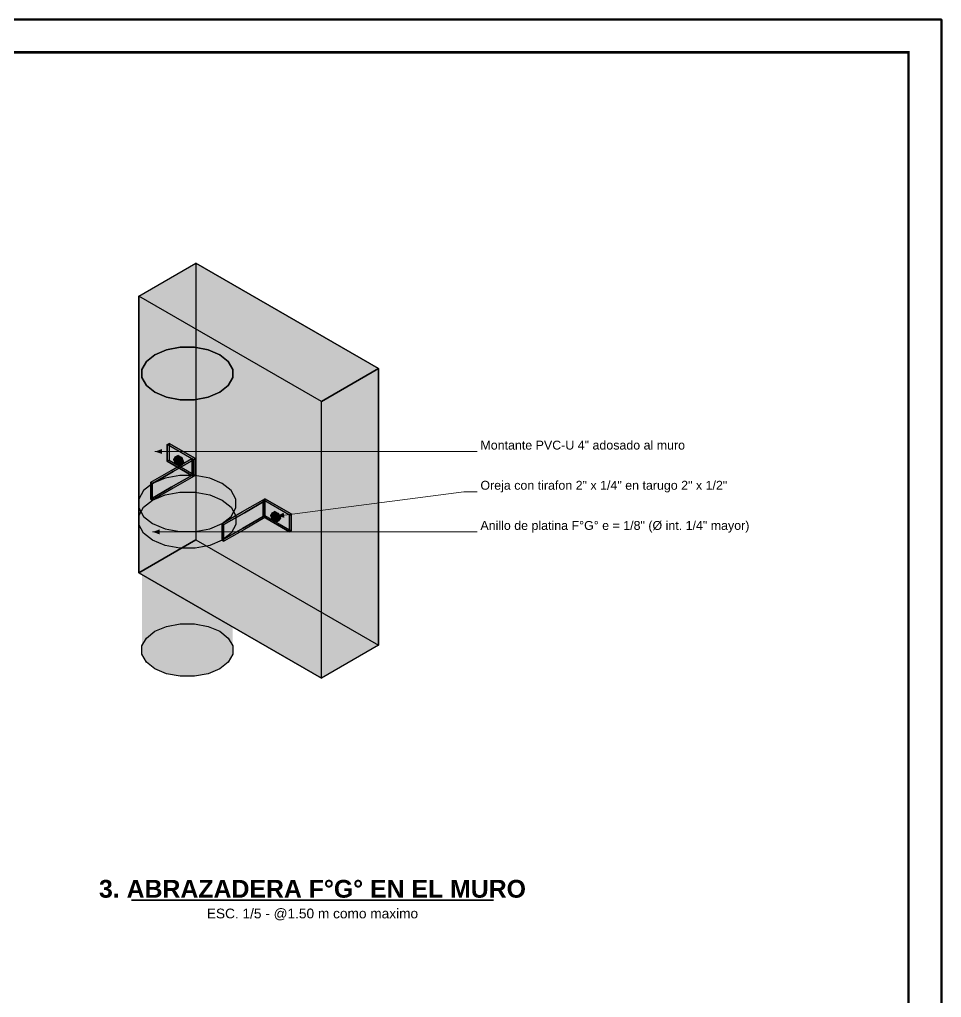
# Model space of a CAD drawing. Header units: metres. Extents: x 0 to 24.2, y -20 to 5.6.
# Drawn here: x 22.805 to 24.205, y 1.485 to 2.97 of the extents above; entities that cross this region are included whole.
import ezdxf
from ezdxf.enums import TextEntityAlignment as Align

# ---------------------------------------------------------------- set-up
doc = ezdxf.new("R2010")
doc.units = ezdxf.units.M
doc.header["$LTSCALE"] = 0.25
doc.layers.add('ISO-ARISTAS', color=8, linetype='CONTINUOUS')
doc.layers.add('TEXTOS', color=7, linetype='CONTINUOUS')
doc.layers.add('ISO-CONCRETO-SUP', color=254, linetype='CONTINUOUS', true_color=0xe8e8e8)
for name, color, linetype, lineweight in [('LLAMADAS', 30, 'CONTINUOUS', 18), ('MARCO', 7, 'CONTINUOUS', 50), ('TITULOS', 160, 'CONTINUOUS', 35)]:
    doc.layers.add(name, color=color, linetype=linetype, lineweight=lineweight)
doc.styles.get("Standard").update_dxf_attribs({"font": 'arial.ttf'})
doc.styles.add('TITULOS', font='arialbd.ttf')

msp = doc.modelspace()

# ---------------------------------------------------------------- linework, layer by layer
at = {"layer": 'ISO-ARISTAS', "color": 250}
for p, q in [((22.9864, 2.55), (23.073, 2.6)), ((22.9864, 2.55), (23.073, 2.6)), ((23.1423, 2.56), (23.073, 2.6)), ((23.073, 2.6), (23.073, 2.516)), ((23.073, 2.6), (23.073, 2.516)), ((23.073, 2.6), (23.1423, 2.56)), ((23.2116, 2.52), (23.1423, 2.56)), ((23.1423, 2.56), (23.2116, 2.52)), ((22.9864, 2.466), (22.9864, 2.55)), ((23.0557, 2.51), (22.9864, 2.55)), ((23.0557, 2.51), (22.9864, 2.55)), ((22.9864, 2.55), (22.9864, 2.466)), ((23.125, 2.47), (23.0557, 2.51)), ((23.125, 2.47), (23.0557, 2.51)), ((23.073, 2.516), (23.073, 2.432)), ((23.073, 2.516), (23.073, 2.432)), ((23.2809, 2.48), (23.2116, 2.52)), ((23.2116, 2.52), (23.2809, 2.48)), ((23.3502, 2.44), (23.2809, 2.48)), ((23.2809, 2.48), (23.3502, 2.44)), ((22.9864, 2.382), (22.9864, 2.466)), ((22.9864, 2.466), (22.9864, 2.382)), ((23.0284, 2.4684), (23.0107, 2.461)), ((23.0107, 2.461), (23.0284, 2.4684)), ((23.0491, 2.4723), (23.0284, 2.4684)), ((23.0284, 2.4684), (23.0491, 2.4723)), ((23.071, 2.4723), (23.0491, 2.4723)), ((23.0491, 2.4723), (23.071, 2.4723)), ((23.0917, 2.4684), (23.071, 2.4723)), ((23.071, 2.4723), (23.0917, 2.4684)), ((23.1094, 2.461), (23.0917, 2.4684)), ((23.0917, 2.4684), (23.1094, 2.461)), ((23.1943, 2.43), (23.125, 2.47)), ((23.1943, 2.43), (23.125, 2.47)), ((22.9978, 2.4508), (22.9911, 2.4388)), ((22.9911, 2.4388), (22.9978, 2.4508)), ((23.0107, 2.461), (22.9978, 2.4508)), ((22.9978, 2.4508), (23.0107, 2.461)), ((23.1222, 2.4508), (23.1094, 2.461)), ((23.1094, 2.461), (23.1222, 2.4508)), ((23.129, 2.4388), (23.1222, 2.4508)), ((23.1222, 2.4508), (23.129, 2.4388)), ((22.9911, 2.4388), (22.9911, 2.4262)), ((22.9911, 2.4262), (22.9911, 2.4388)), ((23.129, 2.4262), (23.129, 2.4388)), ((23.129, 2.4388), (23.129, 2.4262)), ((23.2636, 2.39), (23.3502, 2.44)), ((23.3502, 2.44), (23.2636, 2.39)), ((23.3502, 2.356), (23.3502, 2.44)), ((23.3502, 2.44), (23.3502, 2.356)), ((22.9911, 2.4262), (22.9978, 2.4142)), ((22.9978, 2.4142), (22.9911, 2.4262)), ((23.073, 2.432), (23.073, 2.348)), ((23.073, 2.432), (23.073, 2.348)), ((23.1222, 2.4142), (23.129, 2.4262)), ((23.129, 2.4262), (23.1222, 2.4142)), ((23.2636, 2.39), (23.1943, 2.43)), ((23.2636, 2.39), (23.1943, 2.43)), ((22.9978, 2.4142), (23.0107, 2.404)), ((23.0107, 2.404), (22.9978, 2.4142)), ((23.1094, 2.404), (23.1222, 2.4142)), ((23.1222, 2.4142), (23.1094, 2.404)), ((23.0107, 2.404), (23.0284, 2.3966)), ((23.0284, 2.3966), (23.0107, 2.404)), ((23.0284, 2.3966), (23.0491, 2.3927)), ((23.0491, 2.3927), (23.0284, 2.3966)), ((23.0491, 2.3927), (23.071, 2.3927)), ((23.071, 2.3927), (23.0491, 2.3927)), ((23.071, 2.3927), (23.0917, 2.3966)), ((23.0917, 2.3966), (23.071, 2.3927)), ((23.0917, 2.3966), (23.1094, 2.404)), ((23.1094, 2.404), (23.0917, 2.3966)), ((22.9864, 2.298), (22.9864, 2.382)), ((22.9864, 2.382), (22.9864, 2.298)), ((23.2636, 2.306), (23.2636, 2.39)), ((23.2636, 2.306), (23.2636, 2.39)), ((23.073, 2.348), (23.073, 2.264)), ((23.073, 2.348), (23.073, 2.264)), ((23.3502, 2.272), (23.3502, 2.356)), ((23.3502, 2.356), (23.3502, 2.272)), ((23.0296, 2.3246), (23.0323, 2.3262)), ((23.0296, 2.3246), (23.0323, 2.3262)), ((23.0296, 2.2992), (23.0296, 2.3246)), ((23.0694, 2.3016), (23.0296, 2.3246)), ((23.0296, 2.3246), (23.0296, 2.2992)), ((23.0694, 2.3016), (23.0296, 2.3246)), ((23.0323, 2.3262), (23.0323, 2.3008)), ((23.0722, 2.3032), (23.0323, 2.3262)), ((23.0323, 2.3262), (23.0323, 2.3008)), ((23.0323, 2.3262), (23.0722, 2.3032)), ((23.0356, 2.2852), (23.0667, 2.3032)), ((23.0356, 2.2852), (23.0667, 2.3032)), ((23.0421, 2.3059), (23.0394, 2.302)), ((23.0394, 2.302), (23.0421, 2.3059)), ((23.0431, 2.3041), (23.0394, 2.302)), ((23.0394, 2.302), (23.0431, 2.3041)), ((23.0394, 2.302), (23.0421, 2.2948)), ((23.0421, 2.2948), (23.0394, 2.302)), ((23.0459, 2.3081), (23.0421, 2.3059)), ((23.0421, 2.3059), (23.0459, 2.3081)), ((23.0421, 2.3059), (23.0477, 2.3027)), ((23.0477, 2.3027), (23.0421, 2.3059)), ((23.0431, 2.3041), (23.0459, 2.3081)), ((23.0431, 2.3041), (23.0459, 2.3081)), ((23.0459, 2.297), (23.0431, 2.3041)), ((23.0459, 2.297), (23.0431, 2.3041)), ((23.0459, 2.3081), (23.0514, 2.3049)), ((23.0459, 2.3081), (23.0514, 2.3049)), ((23.0514, 2.3049), (23.0477, 2.3027)), ((23.0477, 2.3027), (23.0514, 2.3049)), ((23.0477, 2.3027), (23.0505, 2.2956)), ((23.0505, 2.2956), (23.0477, 2.3027)), ((23.0514, 2.3049), (23.0542, 2.2977)), ((23.0514, 2.3049), (23.0542, 2.2977)), ((23.0694, 2.3016), (23.0667, 2.3032)), ((23.0667, 2.3032), (23.0667, 2.2778)), ((23.0667, 2.3032), (23.0667, 2.2778)), ((23.0667, 2.3032), (23.0694, 2.3016)), ((23.0722, 2.3032), (23.0694, 2.3016)), ((23.0694, 2.3016), (23.0722, 2.3032)), ((23.0722, 2.2778), (23.0722, 2.3032)), ((23.0722, 2.3032), (23.0722, 2.2778)), ((23.2636, 2.222), (23.2636, 2.306)), ((23.2636, 2.222), (23.2636, 2.306)), ((22.9864, 2.214), (22.9864, 2.298)), ((22.9864, 2.298), (22.9864, 2.214)), ((23.0323, 2.3008), (23.0296, 2.2992)), ((23.0296, 2.2992), (23.0323, 2.3008)), ((23.0694, 2.2762), (23.0296, 2.2992)), ((23.0296, 2.2992), (23.0694, 2.2762)), ((23.0323, 2.3008), (23.0722, 2.2778)), ((23.0323, 2.3008), (23.0722, 2.2778)), ((23.0383, 2.2837), (23.0694, 2.3016)), ((23.0694, 2.3016), (23.0383, 2.2837)), ((23.0421, 2.2948), (23.0459, 2.297)), ((23.0459, 2.297), (23.0421, 2.2948)), ((23.0421, 2.2948), (23.0477, 2.2916)), ((23.0477, 2.2916), (23.0421, 2.2948)), ((23.0514, 2.2938), (23.0459, 2.297)), ((23.0514, 2.2938), (23.0459, 2.297)), ((23.0477, 2.2916), (23.0505, 2.2956)), ((23.0505, 2.2956), (23.0477, 2.2916)), ((23.0477, 2.2916), (23.0514, 2.2938)), ((23.0514, 2.2938), (23.0477, 2.2916)), ((23.0505, 2.2956), (23.0542, 2.2977)), ((23.0542, 2.2977), (23.0505, 2.2956)), ((23.0542, 2.2977), (23.0514, 2.2938)), ((23.0542, 2.2977), (23.0514, 2.2938)), ((23.0694, 2.2762), (23.0694, 2.3016)), ((23.0694, 2.2762), (23.0694, 2.3016)), ((23.0694, 2.2762), (23.0694, 2.3016)), ((23.0694, 2.3016), (23.0694, 2.2762)), ((23.0045, 2.2673), (23.0356, 2.2852)), ((23.0045, 2.2673), (23.0356, 2.2852)), ((23.0072, 2.2657), (23.0383, 2.2837)), ((23.0383, 2.2837), (23.0072, 2.2657)), ((23.0261, 2.2736), (23.0072, 2.2657)), ((23.0484, 2.2778), (23.0261, 2.2736)), ((23.0356, 2.2598), (23.0667, 2.2778)), ((23.0667, 2.2778), (23.0356, 2.2598)), ((23.0694, 2.2762), (23.0383, 2.2583)), ((23.0694, 2.2762), (23.0383, 2.2583)), ((23.0717, 2.2778), (23.0484, 2.2778)), ((23.0667, 2.2778), (23.0694, 2.2762)), ((23.0667, 2.2778), (23.0694, 2.2762)), ((23.0722, 2.2778), (23.0694, 2.2762)), ((23.0722, 2.2778), (23.0694, 2.2762)), ((23.094, 2.2736), (23.0717, 2.2778)), ((23.1129, 2.2657), (23.094, 2.2736)), ((23.0072, 2.2657), (22.9935, 2.2548)), ((23.0045, 2.2419), (23.0045, 2.2673)), ((23.0072, 2.2657), (23.0045, 2.2673)), ((23.0072, 2.2657), (23.0045, 2.2673)), ((23.0045, 2.2673), (23.0045, 2.2419)), ((23.0045, 2.2419), (23.0356, 2.2598)), ((23.0356, 2.2598), (23.0045, 2.2419)), ((23.0072, 2.2403), (23.0072, 2.2657)), ((23.0072, 2.2403), (23.0072, 2.2657)), ((23.0383, 2.2583), (23.0072, 2.2403)), ((23.0383, 2.2583), (23.0072, 2.2403)), ((23.073, 2.264), (23.073, 2.18)), ((23.073, 2.264), (23.073, 2.18)), ((23.1266, 2.2548), (23.1129, 2.2657)), ((23.3502, 2.188), (23.3502, 2.272)), ((23.3502, 2.272), (23.3502, 2.188)), ((22.9935, 2.2548), (22.9863, 2.2419)), ((23.0072, 2.2403), (23.0261, 2.2482)), ((23.0261, 2.2482), (23.0484, 2.2524)), ((23.0484, 2.2524), (23.0717, 2.2524)), ((23.0717, 2.2524), (23.094, 2.2482)), ((23.094, 2.2482), (23.1129, 2.2403)), ((23.1338, 2.2419), (23.1266, 2.2548)), ((22.9863, 2.2419), (22.9863, 2.2285)), ((22.9863, 2.2165), (22.9935, 2.2294)), ((22.9863, 2.2285), (22.9935, 2.2156)), ((22.9935, 2.2294), (23.0072, 2.2403)), ((23.0072, 2.2403), (23.0045, 2.2419)), ((23.0045, 2.2419), (23.0072, 2.2403)), ((23.1129, 2.2403), (23.1266, 2.2294)), ((23.1266, 2.2294), (23.1338, 2.2165)), ((23.1266, 2.2156), (23.1338, 2.2285)), ((23.1338, 2.2285), (23.1338, 2.2419)), ((23.144, 2.2227), (23.1751, 2.2406)), ((23.144, 2.2227), (23.1751, 2.2406)), ((23.1467, 2.2211), (23.1778, 2.239)), ((23.1778, 2.239), (23.1467, 2.2211)), ((23.1751, 2.2406), (23.1778, 2.2422)), ((23.1751, 2.2406), (23.1778, 2.2422)), ((23.1751, 2.2152), (23.1751, 2.2406)), ((23.1778, 2.239), (23.1751, 2.2406)), ((23.1751, 2.2406), (23.1751, 2.2152)), ((23.1751, 2.2406), (23.1751, 2.2152)), ((23.2149, 2.2176), (23.1751, 2.2406)), ((23.1751, 2.2406), (23.1751, 2.2152)), ((23.1751, 2.2406), (23.1778, 2.239)), ((23.2149, 2.2176), (23.1751, 2.2406)), ((23.1778, 2.2422), (23.1778, 2.2168)), ((23.2177, 2.2192), (23.1778, 2.2422)), ((23.1778, 2.2422), (23.1778, 2.2168)), ((23.1778, 2.2422), (23.2177, 2.2192)), ((23.1778, 2.2136), (23.1778, 2.239)), ((23.1778, 2.239), (23.1778, 2.2136)), ((22.9863, 2.2031), (22.9863, 2.2165)), ((22.9864, 2.13), (22.9864, 2.214)), ((22.9864, 2.214), (22.9864, 2.13)), ((22.9935, 2.2156), (23.0072, 2.2047)), ((23.1129, 2.2047), (23.144, 2.2227)), ((23.1129, 2.2047), (23.144, 2.2227)), ((23.1129, 2.2047), (23.1266, 2.2156)), ((23.1156, 2.2031), (23.1467, 2.2211)), ((23.1467, 2.2211), (23.1156, 2.2031)), ((23.1338, 2.2165), (23.1338, 2.2031)), ((23.144, 2.1973), (23.1751, 2.2152)), ((23.1751, 2.2152), (23.144, 2.1973)), ((23.1778, 2.2136), (23.1467, 2.1957)), ((23.1778, 2.2136), (23.1467, 2.1957)), ((23.1778, 2.2168), (23.1751, 2.2152)), ((23.1751, 2.2152), (23.1778, 2.2168)), ((23.1751, 2.2152), (23.1778, 2.2136)), ((23.1751, 2.2152), (23.1778, 2.2136)), ((23.2149, 2.1922), (23.1751, 2.2152)), ((23.1751, 2.2152), (23.2149, 2.1922)), ((23.1778, 2.2168), (23.2177, 2.1938)), ((23.1778, 2.2168), (23.2177, 2.1938)), ((23.1894, 2.2209), (23.1866, 2.217)), ((23.1866, 2.217), (23.1894, 2.2209)), ((23.1903, 2.2191), (23.1866, 2.217)), ((23.1866, 2.217), (23.1903, 2.2191)), ((23.1866, 2.217), (23.1894, 2.2098)), ((23.1894, 2.2098), (23.1866, 2.217)), ((23.1931, 2.2231), (23.1894, 2.2209)), ((23.1894, 2.2209), (23.1931, 2.2231)), ((23.1894, 2.2209), (23.1949, 2.2177)), ((23.1949, 2.2177), (23.1894, 2.2209)), ((23.1903, 2.2191), (23.1931, 2.2231)), ((23.1903, 2.2191), (23.1931, 2.2231)), ((23.1931, 2.212), (23.1903, 2.2191)), ((23.1931, 2.212), (23.1903, 2.2191)), ((23.1931, 2.2231), (23.1986, 2.2199)), ((23.1931, 2.2231), (23.1986, 2.2199)), ((23.1986, 2.2199), (23.1949, 2.2177)), ((23.1949, 2.2177), (23.1986, 2.2199)), ((23.1949, 2.2177), (23.1977, 2.2106)), ((23.1977, 2.2106), (23.1949, 2.2177)), ((23.1977, 2.2106), (23.2014, 2.2127)), ((23.2014, 2.2127), (23.1977, 2.2106)), ((23.1986, 2.2199), (23.2014, 2.2127)), ((23.1986, 2.2199), (23.2014, 2.2127)), ((23.2014, 2.2127), (23.1986, 2.2088)), ((23.2014, 2.2127), (23.1986, 2.2088)), ((23.2177, 2.2192), (23.2149, 2.2176)), ((23.2149, 2.2176), (23.2177, 2.2192)), ((23.2149, 2.1922), (23.2149, 2.2176)), ((23.2149, 2.1922), (23.2149, 2.2176)), ((23.2177, 2.1938), (23.2177, 2.2192)), ((23.2177, 2.2192), (23.2177, 2.1938)), ((23.2636, 2.138), (23.2636, 2.222)), ((23.2636, 2.138), (23.2636, 2.222)), ((22.9935, 2.1902), (22.9863, 2.2031)), ((23.0072, 2.2047), (23.0261, 2.1968)), ((23.094, 2.1968), (23.1129, 2.2047)), ((23.1129, 2.1793), (23.1129, 2.2047)), ((23.1156, 2.2031), (23.1129, 2.2047)), ((23.1156, 2.2031), (23.1129, 2.2047)), ((23.1129, 2.2047), (23.1129, 2.1793)), ((23.1156, 2.1777), (23.1156, 2.2031)), ((23.1156, 2.1777), (23.1156, 2.2031)), ((23.1338, 2.2031), (23.1266, 2.1902)), ((23.1894, 2.2098), (23.1931, 2.212)), ((23.1931, 2.212), (23.1894, 2.2098)), ((23.1894, 2.2098), (23.1949, 2.2066)), ((23.1949, 2.2066), (23.1894, 2.2098)), ((23.1986, 2.2088), (23.1931, 2.212)), ((23.1986, 2.2088), (23.1931, 2.212)), ((23.1949, 2.2066), (23.1977, 2.2106)), ((23.1977, 2.2106), (23.1949, 2.2066)), ((23.1949, 2.2066), (23.1986, 2.2088)), ((23.1986, 2.2088), (23.1949, 2.2066)), ((23.0072, 2.1793), (22.9935, 2.1902)), ((23.0261, 2.1968), (23.0484, 2.1926)), ((23.0484, 2.1926), (23.0717, 2.1926)), ((23.0717, 2.1926), (23.094, 2.1968)), ((23.1129, 2.1793), (23.144, 2.1973)), ((23.144, 2.1973), (23.1129, 2.1793)), ((23.1266, 2.1902), (23.1129, 2.1793)), ((23.1467, 2.1957), (23.1156, 2.1777)), ((23.1467, 2.1957), (23.1156, 2.1777)), ((23.2177, 2.1938), (23.2149, 2.1922)), ((23.2177, 2.1938), (23.2149, 2.1922)), ((23.3502, 2.104), (23.3502, 2.188)), ((23.3502, 2.188), (23.3502, 2.104)), ((22.9864, 2.13), (23.073, 2.18)), ((23.073, 2.18), (22.9864, 2.13)), ((23.0261, 2.1714), (23.0072, 2.1793)), ((23.0484, 2.1672), (23.0261, 2.1714)), ((23.094, 2.1714), (23.0717, 2.1672)), ((23.073, 2.18), (23.1423, 2.14)), ((23.073, 2.18), (23.1423, 2.14)), ((23.1129, 2.1793), (23.094, 2.1714)), ((23.1156, 2.1777), (23.1129, 2.1793)), ((23.1129, 2.1793), (23.1156, 2.1777)), ((23.0717, 2.1672), (23.0484, 2.1672)), ((23.1423, 2.14), (23.2116, 2.1)), ((23.1423, 2.14), (23.2116, 2.1)), ((23.0557, 2.09), (22.9864, 2.13)), ((22.9864, 2.13), (23.0557, 2.09)), ((23.2636, 2.054), (23.2636, 2.138)), ((23.2636, 2.054), (23.2636, 2.138)), ((23.2116, 2.1), (23.2809, 2.06)), ((23.2116, 2.1), (23.2809, 2.06)), ((23.3502, 2.02), (23.3502, 2.104)), ((23.3502, 2.104), (23.3502, 2.02)), ((23.125, 2.05), (23.0557, 2.09)), ((23.0557, 2.09), (23.125, 2.05)), ((23.0284, 2.0484), (23.0491, 2.0523)), ((23.0284, 2.0484), (23.0491, 2.0523)), ((23.0491, 2.0523), (23.071, 2.0523)), ((23.0491, 2.0523), (23.071, 2.0523)), ((23.071, 2.0523), (23.0917, 2.0484)), ((23.071, 2.0523), (23.0917, 2.0484)), ((23.1943, 2.01), (23.125, 2.05)), ((23.125, 2.05), (23.1943, 2.01)), ((23.2636, 1.97), (23.2636, 2.054)), ((23.2636, 1.97), (23.2636, 2.054)), ((23.2809, 2.06), (23.3502, 2.02)), ((23.2809, 2.06), (23.3502, 2.02)), ((22.9978, 2.0308), (23.0107, 2.041)), ((22.9978, 2.0308), (23.0107, 2.041)), ((23.0107, 2.041), (23.0284, 2.0484)), ((23.0107, 2.041), (23.0284, 2.0484)), ((23.0917, 2.0484), (23.1094, 2.041)), ((23.0917, 2.0484), (23.1094, 2.041)), ((23.1094, 2.041), (23.1222, 2.0308)), ((23.1094, 2.041), (23.1222, 2.0308)), ((22.9911, 2.0188), (22.9978, 2.0308)), ((22.9911, 2.0188), (22.9978, 2.0308)), ((23.1222, 2.0308), (23.129, 2.0188)), ((23.1222, 2.0308), (23.129, 2.0188)), ((23.3502, 2.02), (23.2636, 1.97)), ((23.3502, 2.02), (23.2636, 1.97)), ((22.9911, 2.0062), (22.9911, 2.0188)), ((22.9911, 2.0062), (22.9911, 2.0188)), ((22.9978, 1.9942), (22.9911, 2.0062)), ((22.9978, 1.9942), (22.9911, 2.0062)), ((23.129, 2.0062), (23.1222, 1.9942)), ((23.129, 2.0062), (23.1222, 1.9942)), ((23.129, 2.0188), (23.129, 2.0062)), ((23.129, 2.0188), (23.129, 2.0062)), ((23.2636, 1.97), (23.1943, 2.01)), ((23.1943, 2.01), (23.2636, 1.97)), ((23.0107, 1.984), (22.9978, 1.9942)), ((23.0107, 1.984), (22.9978, 1.9942)), ((23.1222, 1.9942), (23.1094, 1.984)), ((23.1222, 1.9942), (23.1094, 1.984)), ((23.0284, 1.9766), (23.0107, 1.984)), ((23.0284, 1.9766), (23.0107, 1.984)), ((23.0491, 1.9727), (23.0284, 1.9766)), ((23.0491, 1.9727), (23.0284, 1.9766)), ((23.0917, 1.9766), (23.071, 1.9727)), ((23.0917, 1.9766), (23.071, 1.9727)), ((23.1094, 1.984), (23.0917, 1.9766)), ((23.1094, 1.984), (23.0917, 1.9766)), ((23.071, 1.9727), (23.0491, 1.9727)), ((23.071, 1.9727), (23.0491, 1.9727))]:
    msp.add_line(p, q, dxfattribs=at)
at = {"layer": 'ISO-CONCRETO-SUP', "true_color": 0xa8a49b}
for points in [[(23.073, 2.516), (22.9864, 2.466), (23.073, 2.6), (22.9864, 2.55)], [(23.073, 2.432), (22.9864, 2.382), (23.073, 2.516), (22.9864, 2.466)], [(23.3502, 2.356), (23.2636, 2.306), (23.3502, 2.44), (23.2636, 2.39)], [(23.073, 2.348), (22.9864, 2.298), (23.073, 2.432), (22.9864, 2.382)], [(23.073, 2.264), (22.9864, 2.214), (23.073, 2.348), (22.9864, 2.298)], [(23.3502, 2.272), (23.2636, 2.222), (23.3502, 2.356), (23.2636, 2.306)], [(23.073, 2.18), (22.9864, 2.13), (23.073, 2.264), (22.9864, 2.214)], [(23.3502, 2.188), (23.2636, 2.138), (23.3502, 2.272), (23.2636, 2.222)], [(23.3502, 2.104), (23.2636, 2.054), (23.3502, 2.188), (23.2636, 2.138)], [(23.3502, 2.02), (23.2636, 1.97), (23.3502, 2.104), (23.2636, 2.054)]]:
    msp.add_solid(points, dxfattribs=at)
at = {"layer": 'ISO-CONCRETO-SUP', "true_color": 0xd0cbc0}
for points in [[(23.073, 2.6), (23.1423, 2.56), (22.9864, 2.55), (23.0557, 2.51)], [(23.1423, 2.56), (23.2116, 2.52), (23.0557, 2.51), (23.125, 2.47)], [(23.2116, 2.52), (23.2809, 2.48), (23.125, 2.47), (23.1943, 2.43)], [(23.2809, 2.48), (23.3502, 2.44), (23.1943, 2.43), (23.2636, 2.39)], [(23.073, 2.18), (23.1423, 2.14), (22.9864, 2.13), (23.0557, 2.09)], [(23.1423, 2.14), (23.2116, 2.1), (23.0557, 2.09), (23.125, 2.05)], [(23.2116, 2.1), (23.2809, 2.06), (23.125, 2.05), (23.1943, 2.01)], [(23.2809, 2.06), (23.3502, 2.02), (23.1943, 2.01), (23.2636, 1.97)]]:
    msp.add_solid(points, dxfattribs=at)
at = {"layer": 'ISO-CONCRETO-SUP', "true_color": 0xbcb7ad}
for points in [[(23.073, 2.516), (23.1423, 2.476), (23.073, 2.6), (23.1423, 2.56)], [(23.1423, 2.476), (23.2116, 2.436), (23.1423, 2.56), (23.2116, 2.52)], [(22.9864, 2.466), (23.0557, 2.426), (22.9864, 2.55), (23.0557, 2.51)], [(23.0557, 2.426), (23.125, 2.386), (23.0557, 2.51), (23.125, 2.47)], [(23.073, 2.432), (23.1423, 2.392), (23.073, 2.516), (23.1423, 2.476)], [(23.2116, 2.436), (23.2809, 2.396), (23.2116, 2.52), (23.2809, 2.48)], [(23.2809, 2.396), (23.3502, 2.356), (23.2809, 2.48), (23.3502, 2.44)], [(22.9864, 2.382), (23.0557, 2.342), (22.9864, 2.466), (23.0557, 2.426)], [(23.125, 2.386), (23.1943, 2.346), (23.125, 2.47), (23.1943, 2.43)], [(23.1423, 2.392), (23.2116, 2.352), (23.1423, 2.476), (23.2116, 2.436)], [(23.2116, 2.352), (23.2809, 2.312), (23.2116, 2.436), (23.2809, 2.396)], [(23.0557, 2.342), (23.125, 2.302), (23.0557, 2.426), (23.125, 2.386)], [(23.073, 2.348), (23.1423, 2.308), (23.073, 2.432), (23.1423, 2.392)], [(23.1943, 2.346), (23.2636, 2.306), (23.1943, 2.43), (23.2636, 2.39)], [(23.1423, 2.308), (23.2116, 2.268), (23.1423, 2.392), (23.2116, 2.352)], [(23.2809, 2.312), (23.3502, 2.272), (23.2809, 2.396), (23.3502, 2.356)], [(22.9864, 2.298), (23.0557, 2.258), (22.9864, 2.382), (23.0557, 2.342)], [(23.125, 2.302), (23.1943, 2.262), (23.125, 2.386), (23.1943, 2.346)], [(23.073, 2.264), (23.1423, 2.224), (23.073, 2.348), (23.1423, 2.308)], [(23.2116, 2.268), (23.2809, 2.228), (23.2116, 2.352), (23.2809, 2.312)], [(23.0557, 2.258), (23.125, 2.218), (23.0557, 2.342), (23.125, 2.302)], [(23.1943, 2.262), (23.2636, 2.222), (23.1943, 2.346), (23.2636, 2.306)], [(23.125, 2.218), (23.1943, 2.178), (23.125, 2.302), (23.1943, 2.262)], [(23.1423, 2.224), (23.2116, 2.184), (23.1423, 2.308), (23.2116, 2.268)], [(23.2809, 2.228), (23.3502, 2.188), (23.2809, 2.312), (23.3502, 2.272)], [(22.9864, 2.214), (23.0557, 2.174), (22.9864, 2.298), (23.0557, 2.258)], [(23.0557, 2.174), (23.125, 2.134), (23.0557, 2.258), (23.125, 2.218)], [(23.073, 2.18), (23.1423, 2.14), (23.073, 2.264), (23.1423, 2.224)], [(23.1943, 2.178), (23.2636, 2.138), (23.1943, 2.262), (23.2636, 2.222)], [(23.2116, 2.184), (23.2809, 2.144), (23.2116, 2.268), (23.2809, 2.228)], [(23.2809, 2.144), (23.3502, 2.104), (23.2809, 2.228), (23.3502, 2.188)], [(22.9864, 2.13), (23.0557, 2.09), (22.9864, 2.214), (23.0557, 2.174)], [(23.125, 2.134), (23.1943, 2.094), (23.125, 2.218), (23.1943, 2.178)], [(23.1423, 2.14), (23.2116, 2.1), (23.1423, 2.224), (23.2116, 2.184)], [(23.2116, 2.1), (23.2809, 2.06), (23.2116, 2.184), (23.2809, 2.144)], [(23.0557, 2.09), (23.125, 2.05), (23.0557, 2.174), (23.125, 2.134)], [(23.1943, 2.094), (23.2636, 2.054), (23.1943, 2.178), (23.2636, 2.138)], [(23.2809, 2.06), (23.3502, 2.02), (23.2809, 2.144), (23.3502, 2.104)], [(23.125, 2.05), (23.1943, 2.01), (23.125, 2.134), (23.1943, 2.094)], [(23.1943, 2.01), (23.2636, 1.97), (23.1943, 2.094), (23.2636, 2.054)]]:
    msp.add_solid(points, dxfattribs=at)
at = {"layer": 'ISO-CONCRETO-SUP', "true_color": 0x88a2bb}
for points in [[(23.0107, 2.377), (23.0284, 2.3844), (23.0107, 2.461), (23.0284, 2.4684)], [(23.1094, 2.32), (23.0917, 2.3126), (23.1094, 2.404), (23.0917, 2.3966)], [(23.0107, 2.293), (23.0284, 2.3004), (23.0107, 2.377), (23.0284, 2.3844)], [(23.1094, 2.236), (23.0917, 2.2286), (23.1094, 2.32), (23.0917, 2.3126)], [(23.0107, 2.209), (23.0284, 2.2164), (23.0107, 2.293), (23.0284, 2.3004)], [(23.1094, 2.152), (23.0917, 2.1446), (23.1094, 2.236), (23.0917, 2.2286)], [(23.0107, 2.125), (23.0284, 2.1324), (23.0107, 2.209), (23.0284, 2.2164)], [(23.1094, 2.068), (23.0917, 2.0606), (23.1094, 2.152), (23.0917, 2.1446)], [(23.0107, 2.041), (23.0284, 2.0484), (23.0107, 2.125), (23.0284, 2.1324)], [(23.1094, 1.984), (23.0917, 1.9766), (23.1094, 2.068), (23.0917, 2.0606)]]:
    msp.add_solid(points, dxfattribs=at)
at = {"layer": 'ISO-CONCRETO-SUP', "true_color": 0xa1c0dd}
for points in [[(23.06, 2.4325), (23.0107, 2.461), (23.0284, 2.4684)], [(23.06, 2.4325), (23.0284, 2.4684), (23.0491, 2.4723)], [(23.06, 2.4325), (23.0491, 2.4723), (23.071, 2.4723)], [(23.06, 2.4325), (23.071, 2.4723), (23.0917, 2.4684)], [(23.06, 2.4325), (23.0917, 2.4684), (23.1094, 2.461)], [(23.06, 2.4325), (22.9911, 2.4388), (22.9978, 2.4508)], [(23.06, 2.4325), (22.9978, 2.4508), (23.0107, 2.461)], [(23.06, 2.4325), (23.1094, 2.461), (23.1222, 2.4508)], [(23.06, 2.4325), (23.1222, 2.4508), (23.129, 2.4388)], [(23.06, 2.4325), (22.9911, 2.4262), (22.9911, 2.4388)], [(23.06, 2.4325), (23.129, 2.4388), (23.129, 2.4262)], [(23.06, 2.4325), (22.9978, 2.4142), (22.9911, 2.4262)], [(23.06, 2.4325), (23.0107, 2.404), (22.9978, 2.4142)], [(23.06, 2.4325), (23.0284, 2.3966), (23.0107, 2.404)], [(23.06, 2.4325), (23.0491, 2.3927), (23.0284, 2.3966)], [(23.06, 2.4325), (23.071, 2.3927), (23.0491, 2.3927)], [(23.06, 2.4325), (23.129, 2.4262), (23.1222, 2.4142)], [(23.06, 2.4325), (23.1222, 2.4142), (23.1094, 2.404)], [(23.06, 2.4325), (23.1094, 2.404), (23.0917, 2.3966)], [(23.06, 2.4325), (23.0917, 2.3966), (23.071, 2.3927)], [(23.06, 2.0125), (23.0284, 2.0484), (23.0491, 2.0523)], [(23.06, 2.0125), (23.0491, 2.0523), (23.071, 2.0523)], [(23.06, 2.0125), (23.071, 2.0523), (23.0917, 2.0484)], [(23.06, 2.0125), (22.9978, 2.0308), (23.0107, 2.041)], [(23.06, 2.0125), (23.0107, 2.041), (23.0284, 2.0484)], [(23.06, 2.0125), (23.0917, 2.0484), (23.1094, 2.041)], [(23.06, 2.0125), (23.1094, 2.041), (23.1222, 2.0308)], [(23.06, 2.0125), (22.9911, 2.0188), (22.9978, 2.0308)], [(23.06, 2.0125), (23.1222, 2.0308), (23.129, 2.0188)], [(23.06, 2.0125), (22.9911, 2.0062), (22.9911, 2.0188)], [(23.06, 2.0125), (22.9978, 1.9942), (22.9911, 2.0062)], [(23.06, 2.0125), (23.0107, 1.984), (22.9978, 1.9942)], [(23.06, 2.0125), (23.0284, 1.9766), (23.0107, 1.984)], [(23.06, 2.0125), (23.0491, 1.9727), (23.0284, 1.9766)], [(23.06, 2.0125), (23.071, 1.9727), (23.0491, 1.9727)], [(23.06, 2.0125), (23.129, 2.0188), (23.129, 2.0062)], [(23.06, 2.0125), (23.129, 2.0062), (23.1222, 1.9942)], [(23.06, 2.0125), (23.1222, 1.9942), (23.1094, 1.984)], [(23.06, 2.0125), (23.1094, 1.984), (23.0917, 1.9766)], [(23.06, 2.0125), (23.0917, 1.9766), (23.071, 1.9727)]]:
    msp.add_solid(points, dxfattribs=at)
at = {"layer": 'ISO-CONCRETO-SUP', "true_color": 0x92aec8}
for points in [[(23.0284, 2.3844), (23.0491, 2.3883), (23.0284, 2.4684), (23.0491, 2.4723)], [(23.0917, 2.3126), (23.071, 2.3087), (23.0917, 2.3966), (23.071, 2.3927)], [(23.0284, 2.3004), (23.0491, 2.3043), (23.0284, 2.3844), (23.0491, 2.3883)], [(23.0284, 2.2164), (23.0491, 2.2203), (23.0284, 2.3004), (23.0491, 2.3043)], [(23.0917, 2.2286), (23.071, 2.2247), (23.0917, 2.3126), (23.071, 2.3087)], [(23.0917, 2.1446), (23.071, 2.1407), (23.0917, 2.2286), (23.071, 2.2247)], [(23.0284, 2.1324), (23.0491, 2.1363), (23.0284, 2.2164), (23.0491, 2.2203)], [(23.0917, 2.0606), (23.071, 2.0567), (23.0917, 2.1446), (23.071, 2.1407)], [(23.0284, 2.0484), (23.0491, 2.0523), (23.0284, 2.1324), (23.0491, 2.1363)], [(23.0917, 1.9766), (23.071, 1.9727), (23.0917, 2.0606), (23.071, 2.0567)]]:
    msp.add_solid(points, dxfattribs=at)
at = {"layer": 'ISO-CONCRETO-SUP', "true_color": 0x98b5d0}
for points in [[(23.0491, 2.3883), (23.071, 2.3883), (23.0491, 2.4723), (23.071, 2.4723)], [(23.071, 2.3087), (23.0491, 2.3087), (23.071, 2.3927), (23.0491, 2.3927)], [(23.0491, 2.3043), (23.071, 2.3043), (23.0491, 2.3883), (23.071, 2.3883)], [(23.071, 2.2247), (23.0491, 2.2247), (23.071, 2.3087), (23.0491, 2.3087)], [(23.0491, 2.2203), (23.071, 2.2203), (23.0491, 2.3043), (23.071, 2.3043)], [(23.071, 2.1407), (23.0491, 2.1407), (23.071, 2.2247), (23.0491, 2.2247)], [(23.0491, 2.1363), (23.071, 2.1363), (23.0491, 2.2203), (23.071, 2.2203)], [(23.071, 2.0567), (23.0491, 2.0567), (23.071, 2.1407), (23.0491, 2.1407)], [(23.0491, 2.0523), (23.071, 2.0523), (23.0491, 2.1363), (23.071, 2.1363)], [(23.071, 1.9727), (23.0491, 1.9727), (23.071, 2.0567), (23.0491, 2.0567)]]:
    msp.add_solid(points, dxfattribs=at)
at = {"layer": 'ISO-CONCRETO-SUP', "true_color": 0x99b6d1}
for points in [[(23.071, 2.3883), (23.0917, 2.3844), (23.071, 2.4723), (23.0917, 2.4684)], [(23.0491, 2.3087), (23.0284, 2.3126), (23.0491, 2.3927), (23.0284, 2.3966)], [(23.071, 2.3043), (23.0917, 2.3004), (23.071, 2.3883), (23.0917, 2.3844)], [(23.0491, 2.2247), (23.0284, 2.2286), (23.0491, 2.3087), (23.0284, 2.3126)], [(23.071, 2.2203), (23.0917, 2.2164), (23.071, 2.3043), (23.0917, 2.3004)], [(23.0491, 2.1407), (23.0284, 2.1446), (23.0491, 2.2247), (23.0284, 2.2286)], [(23.071, 2.1363), (23.0917, 2.1324), (23.071, 2.2203), (23.0917, 2.2164)], [(23.0491, 2.0567), (23.0284, 2.0606), (23.0491, 2.1407), (23.0284, 2.1446)], [(23.071, 2.0523), (23.0917, 2.0484), (23.071, 2.1363), (23.0917, 2.1324)], [(23.0491, 1.9727), (23.0284, 1.9766), (23.0491, 2.0567), (23.0284, 2.0606)]]:
    msp.add_solid(points, dxfattribs=at)
at = {"layer": 'ISO-CONCRETO-SUP', "true_color": 0x95b1cc}
for points in [[(23.0917, 2.3844), (23.1094, 2.377), (23.0917, 2.4684), (23.1094, 2.461)], [(23.0284, 2.3126), (23.0107, 2.32), (23.0284, 2.3966), (23.0107, 2.404)], [(23.0917, 2.3004), (23.1094, 2.293), (23.0917, 2.3844), (23.1094, 2.377)], [(23.0284, 2.2286), (23.0107, 2.236), (23.0284, 2.3126), (23.0107, 2.32)], [(23.0917, 2.2164), (23.1094, 2.209), (23.0917, 2.3004), (23.1094, 2.293)], [(23.0284, 2.1446), (23.0107, 2.152), (23.0284, 2.2286), (23.0107, 2.236)], [(23.0917, 2.1324), (23.1094, 2.125), (23.0917, 2.2164), (23.1094, 2.209)], [(23.0284, 2.0606), (23.0107, 2.068), (23.0284, 2.1446), (23.0107, 2.152)], [(23.0917, 2.0484), (23.1094, 2.041), (23.0917, 2.1324), (23.1094, 2.125)], [(23.0284, 1.9766), (23.0107, 1.984), (23.0284, 2.0606), (23.0107, 2.068)]]:
    msp.add_solid(points, dxfattribs=at)
at = {"layer": 'ISO-CONCRETO-SUP', "true_color": 0x6d8195}
for points in [[(22.9911, 2.3548), (22.9978, 2.3668), (22.9911, 2.4388), (22.9978, 2.4508)], [(23.129, 2.3422), (23.1222, 2.3302), (23.129, 2.4262), (23.1222, 2.4142)], [(22.9911, 2.2708), (22.9978, 2.2828), (22.9911, 2.3548), (22.9978, 2.3668)], [(23.129, 2.2582), (23.1222, 2.2462), (23.129, 2.3422), (23.1222, 2.3302)], [(22.9911, 2.1868), (22.9978, 2.1988), (22.9911, 2.2708), (22.9978, 2.2828)], [(23.129, 2.1742), (23.1222, 2.1622), (23.129, 2.2582), (23.1222, 2.2462)], [(22.9911, 2.1028), (22.9978, 2.1148), (22.9911, 2.1868), (22.9978, 2.1988)], [(23.129, 2.0902), (23.1222, 2.0782), (23.129, 2.1742), (23.1222, 2.1622)], [(22.9911, 2.0188), (22.9978, 2.0308), (22.9911, 2.1028), (22.9978, 2.1148)], [(23.129, 2.0062), (23.1222, 1.9942), (23.129, 2.0902), (23.1222, 2.0782)]]:
    msp.add_solid(points, dxfattribs=at)
at = {"layer": 'ISO-CONCRETO-SUP', "true_color": 0x7c93a9}
for points in [[(22.9978, 2.3668), (23.0107, 2.377), (22.9978, 2.4508), (23.0107, 2.461)], [(23.1222, 2.3302), (23.1094, 2.32), (23.1222, 2.4142), (23.1094, 2.404)], [(22.9978, 2.2828), (23.0107, 2.293), (22.9978, 2.3668), (23.0107, 2.377)], [(23.1222, 2.2462), (23.1094, 2.236), (23.1222, 2.3302), (23.1094, 2.32)], [(22.9978, 2.1988), (23.0107, 2.209), (22.9978, 2.2828), (23.0107, 2.293)], [(23.1222, 2.1622), (23.1094, 2.152), (23.1222, 2.2462), (23.1094, 2.236)], [(22.9978, 2.1148), (23.0107, 2.125), (22.9978, 2.1988), (23.0107, 2.209)], [(23.1222, 2.0782), (23.1094, 2.068), (23.1222, 2.1622), (23.1094, 2.152)], [(22.9978, 2.0308), (23.0107, 2.041), (22.9978, 2.1148), (23.0107, 2.125)], [(23.1222, 1.9942), (23.1094, 1.984), (23.1222, 2.0782), (23.1094, 2.068)]]:
    msp.add_solid(points, dxfattribs=at)
at = {"layer": 'ISO-CONCRETO-SUP', "true_color": 0x8da7c1}
for points in [[(23.1094, 2.377), (23.1222, 2.3668), (23.1094, 2.461), (23.1222, 2.4508)], [(23.0107, 2.32), (22.9978, 2.3302), (23.0107, 2.404), (22.9978, 2.4142)], [(23.1094, 2.293), (23.1222, 2.2828), (23.1094, 2.377), (23.1222, 2.3668)], [(23.0107, 2.236), (22.9978, 2.2462), (23.0107, 2.32), (22.9978, 2.3302)], [(23.1094, 2.209), (23.1222, 2.1988), (23.1094, 2.293), (23.1222, 2.2828)], [(23.0107, 2.152), (22.9978, 2.1622), (23.0107, 2.236), (22.9978, 2.2462)], [(23.1094, 2.125), (23.1222, 2.1148), (23.1094, 2.209), (23.1222, 2.1988)], [(23.0107, 2.068), (22.9978, 2.0782), (23.0107, 2.152), (22.9978, 2.1622)], [(23.1094, 2.041), (23.1222, 2.0308), (23.1094, 2.125), (23.1222, 2.1148)], [(23.0107, 1.984), (22.9978, 1.9942), (23.0107, 2.068), (22.9978, 2.0782)]]:
    msp.add_solid(points, dxfattribs=at)
at = {"layer": 'ISO-CONCRETO-SUP', "true_color": 0x8199b0}
for points in [[(23.1222, 2.3668), (23.129, 2.3548), (23.1222, 2.4508), (23.129, 2.4388)], [(22.9978, 2.3302), (22.9911, 2.3422), (22.9978, 2.4142), (22.9911, 2.4262)], [(23.1222, 2.2828), (23.129, 2.2708), (23.1222, 2.3668), (23.129, 2.3548)], [(22.9978, 2.2462), (22.9911, 2.2582), (22.9978, 2.3302), (22.9911, 2.3422)], [(23.1222, 2.1988), (23.129, 2.1868), (23.1222, 2.2828), (23.129, 2.2708)], [(22.9978, 2.1622), (22.9911, 2.1742), (22.9978, 2.2462), (22.9911, 2.2582)], [(23.1222, 2.1148), (23.129, 2.1028), (23.1222, 2.1988), (23.129, 2.1868)], [(22.9978, 2.0782), (22.9911, 2.0902), (22.9978, 2.1622), (22.9911, 2.1742)], [(23.1222, 2.0308), (23.129, 2.0188), (23.1222, 2.1148), (23.129, 2.1028)], [(22.9978, 1.9942), (22.9911, 2.0062), (22.9978, 2.0782), (22.9911, 2.0902)]]:
    msp.add_solid(points, dxfattribs=at)
at = {"layer": 'ISO-CONCRETO-SUP', "true_color": 0x73889d}
for points in [[(22.9911, 2.3422), (22.9911, 2.3548), (22.9911, 2.4262), (22.9911, 2.4388)], [(23.129, 2.3548), (23.129, 2.3422), (23.129, 2.4388), (23.129, 2.4262)], [(22.9911, 2.2582), (22.9911, 2.2708), (22.9911, 2.3422), (22.9911, 2.3548)], [(23.129, 2.2708), (23.129, 2.2582), (23.129, 2.3548), (23.129, 2.3422)], [(22.9911, 2.1742), (22.9911, 2.1868), (22.9911, 2.2582), (22.9911, 2.2708)], [(23.129, 2.1868), (23.129, 2.1742), (23.129, 2.2708), (23.129, 2.2582)], [(22.9911, 2.0902), (22.9911, 2.1028), (22.9911, 2.1742), (22.9911, 2.1868)], [(23.129, 2.1028), (23.129, 2.0902), (23.129, 2.1868), (23.129, 2.1742)], [(22.9911, 2.0062), (22.9911, 2.0188), (22.9911, 2.0902), (22.9911, 2.1028)], [(23.129, 2.0188), (23.129, 2.0062), (23.129, 2.1028), (23.129, 2.0902)]]:
    msp.add_solid(points, dxfattribs=at)
at = {"layer": 'ISO-CONCRETO-SUP', "true_color": 0x9b3232}
for points in [[(23.0323, 2.3008), (23.0296, 2.2992), (23.0323, 2.3262), (23.0296, 2.3246)], [(23.0667, 2.2778), (23.0356, 2.2598), (23.0667, 2.3032), (23.0356, 2.2852)], [(23.0722, 2.2778), (23.0694, 2.2762), (23.0722, 2.3032), (23.0694, 2.3016)], [(23.0694, 2.2762), (23.0383, 2.2583), (23.0694, 2.3016), (23.0383, 2.2837)], [(23.0356, 2.2598), (23.0045, 2.2419), (23.0356, 2.2852), (23.0045, 2.2673)], [(23.0383, 2.2583), (23.0072, 2.2403), (23.0383, 2.2837), (23.0072, 2.2657)], [(23.1751, 2.2152), (23.144, 2.1973), (23.1751, 2.2406), (23.144, 2.2227)], [(23.1778, 2.2136), (23.1467, 2.1957), (23.1778, 2.239), (23.1467, 2.2211)], [(23.1778, 2.2168), (23.1751, 2.2152), (23.1778, 2.2422), (23.1751, 2.2406)], [(23.144, 2.1973), (23.1129, 2.1793), (23.144, 2.2227), (23.1129, 2.2047)], [(23.1467, 2.1957), (23.1156, 2.1777), (23.1467, 2.2211), (23.1156, 2.2031)], [(23.2177, 2.1938), (23.2149, 2.1922), (23.2177, 2.2192), (23.2149, 2.2176)]]:
    msp.add_solid(points, dxfattribs=at)
at = {"layer": 'ISO-CONCRETO-SUP', "true_color": 0xc03e3e}
for points in [[(23.0323, 2.3262), (23.0722, 2.3032), (23.0296, 2.3246), (23.0694, 2.3016)], [(23.0667, 2.3032), (23.0694, 2.3016), (23.0356, 2.2852), (23.0383, 2.2837)], [(23.0323, 2.3008), (23.0722, 2.2778), (23.0296, 2.2992), (23.0694, 2.2762)], [(23.0356, 2.2852), (23.0383, 2.2837), (23.0045, 2.2673), (23.0072, 2.2657)], [(23.0667, 2.2778), (23.0694, 2.2762), (23.0356, 2.2598), (23.0383, 2.2583)], [(23.0356, 2.2598), (23.0383, 2.2583), (23.0045, 2.2419), (23.0072, 2.2403)], [(23.1751, 2.2406), (23.1778, 2.239), (23.144, 2.2227), (23.1467, 2.2211)], [(23.1778, 2.2422), (23.2177, 2.2192), (23.1751, 2.2406), (23.2149, 2.2176)], [(23.144, 2.2227), (23.1467, 2.2211), (23.1129, 2.2047), (23.1156, 2.2031)], [(23.1751, 2.2152), (23.1778, 2.2136), (23.144, 2.1973), (23.1467, 2.1957)], [(23.1778, 2.2168), (23.2177, 2.1938), (23.1751, 2.2152), (23.2149, 2.1922)], [(23.144, 2.1973), (23.1467, 2.1957), (23.1129, 2.1793), (23.1156, 2.1777)]]:
    msp.add_solid(points, dxfattribs=at)
at = {"layer": 'ISO-CONCRETO-SUP', "true_color": 0xad3838}
for points in [[(23.0296, 2.2992), (23.0694, 2.2762), (23.0296, 2.3246), (23.0694, 2.3016)], [(23.0323, 2.3008), (23.0722, 2.2778), (23.0323, 2.3262), (23.0722, 2.3032)], [(23.0667, 2.2778), (23.0694, 2.2762), (23.0667, 2.3032), (23.0694, 2.3016)], [(23.0045, 2.2419), (23.0072, 2.2403), (23.0045, 2.2673), (23.0072, 2.2657)], [(23.1751, 2.2152), (23.1778, 2.2136), (23.1751, 2.2406), (23.1778, 2.239)], [(23.1751, 2.2152), (23.2149, 2.1922), (23.1751, 2.2406), (23.2149, 2.2176)], [(23.1778, 2.2168), (23.2177, 2.1938), (23.1778, 2.2422), (23.2177, 2.2192)], [(23.1129, 2.1793), (23.1156, 2.1777), (23.1129, 2.2047), (23.1156, 2.2031)]]:
    msp.add_solid(points, dxfattribs=at)
at = {"layer": 'ISO-CONCRETO-SUP', "true_color": 0x35363b}
for points in [[(23.0431, 2.3041), (23.0459, 2.3081), (23.0394, 2.302), (23.0421, 2.3059)], [(23.0542, 2.2977), (23.0514, 2.2938), (23.0505, 2.2956), (23.0477, 2.2916)], [(23.1903, 2.2191), (23.1931, 2.2231), (23.1866, 2.217), (23.1894, 2.2209)], [(23.2014, 2.2127), (23.1986, 2.2088), (23.1977, 2.2106), (23.1949, 2.2066)]]:
    msp.add_solid(points, dxfattribs=at)
at = {"layer": 'ISO-CONCRETO-SUP', "true_color": 0x4a4c52}
for points in [[(23.0505, 2.2956), (23.0394, 2.302), (23.0421, 2.3059)], [(23.0505, 2.2956), (23.0421, 2.2948), (23.0394, 2.302)], [(23.0505, 2.2956), (23.0421, 2.3059), (23.0477, 2.3027)], [(23.0542, 2.2977), (23.0431, 2.3041), (23.0459, 2.3081)], [(23.0542, 2.2977), (23.0459, 2.297), (23.0431, 2.3041)], [(23.0542, 2.2977), (23.0459, 2.3081), (23.0514, 2.3049)], [(23.0505, 2.2956), (23.0477, 2.2916), (23.0421, 2.2948)], [(23.0542, 2.2977), (23.0514, 2.2938), (23.0459, 2.297)], [(23.1977, 2.2106), (23.1866, 2.217), (23.1894, 2.2209)], [(23.1977, 2.2106), (23.1894, 2.2098), (23.1866, 2.217)], [(23.1977, 2.2106), (23.1894, 2.2209), (23.1949, 2.2177)], [(23.2014, 2.2127), (23.1903, 2.2191), (23.1931, 2.2231)], [(23.2014, 2.2127), (23.1931, 2.212), (23.1903, 2.2191)], [(23.2014, 2.2127), (23.1931, 2.2231), (23.1986, 2.2199)], [(23.2014, 2.2127), (23.1986, 2.2088), (23.1931, 2.212)], [(23.1977, 2.2106), (23.1949, 2.2066), (23.1894, 2.2098)]]:
    msp.add_solid(points, dxfattribs=at)
at = {"layer": 'ISO-CONCRETO-SUP', "true_color": 0x4f5158}
for points in [[(23.0459, 2.297), (23.0431, 2.3041), (23.0421, 2.2948), (23.0394, 2.302)], [(23.0514, 2.3049), (23.0542, 2.2977), (23.0477, 2.3027), (23.0505, 2.2956)], [(23.1931, 2.212), (23.1903, 2.2191), (23.1894, 2.2098), (23.1866, 2.217)], [(23.1986, 2.2199), (23.2014, 2.2127), (23.1949, 2.2177), (23.1977, 2.2106)]]:
    msp.add_solid(points, dxfattribs=at)
at = {"layer": 'ISO-CONCRETO-SUP', "true_color": 0x52545b}
for points in [[(23.0459, 2.3081), (23.0514, 2.3049), (23.0421, 2.3059), (23.0477, 2.3027)], [(23.0514, 2.2938), (23.0459, 2.297), (23.0477, 2.2916), (23.0421, 2.2948)], [(23.1931, 2.2231), (23.1986, 2.2199), (23.1894, 2.2209), (23.1949, 2.2177)], [(23.1986, 2.2088), (23.1931, 2.212), (23.1949, 2.2066), (23.1894, 2.2098)]]:
    msp.add_solid(points, dxfattribs=at)
at = {"layer": 'ISO-CONCRETO-SUP', "true_color": 0xa23535}
for points in [[(23.0072, 2.2403), (23.0261, 2.2482), (23.0072, 2.2657), (23.0261, 2.2736)], [(23.1129, 2.1793), (23.094, 2.1714), (23.1129, 2.2047), (23.094, 2.1968)]]:
    msp.add_solid(points, dxfattribs=at)
at = {"layer": 'ISO-CONCRETO-SUP', "true_color": 0xae3939}
for points in [[(23.0261, 2.2482), (23.0484, 2.2524), (23.0261, 2.2736), (23.0484, 2.2778)], [(23.094, 2.1714), (23.0717, 2.1672), (23.094, 2.1968), (23.0717, 2.1926)]]:
    msp.add_solid(points, dxfattribs=at)
at = {"layer": 'ISO-CONCRETO-SUP', "true_color": 0xb53b3b}
for points in [[(23.0484, 2.2524), (23.0717, 2.2524), (23.0484, 2.2778), (23.0717, 2.2778)], [(23.0717, 2.1672), (23.0484, 2.1672), (23.0717, 2.1926), (23.0484, 2.1926)]]:
    msp.add_solid(points, dxfattribs=at)
at = {"layer": 'ISO-CONCRETO-SUP', "true_color": 0xb63b3b}
for points in [[(23.0717, 2.2524), (23.094, 2.2482), (23.0717, 2.2778), (23.094, 2.2736)], [(23.0484, 2.1672), (23.0261, 2.1714), (23.0484, 2.1926), (23.0261, 2.1968)]]:
    msp.add_solid(points, dxfattribs=at)
at = {"layer": 'ISO-CONCRETO-SUP', "true_color": 0xb13a3a}
for points in [[(23.094, 2.2482), (23.1129, 2.2403), (23.094, 2.2736), (23.1129, 2.2657)], [(23.0261, 2.1714), (23.0072, 2.1793), (23.0261, 2.1968), (23.0072, 2.2047)]]:
    msp.add_solid(points, dxfattribs=at)
at = {"layer": 'ISO-CONCRETO-SUP', "true_color": 0x933030}
for points in [[(22.9935, 2.2294), (23.0072, 2.2403), (22.9935, 2.2548), (23.0072, 2.2657)], [(23.1266, 2.1902), (23.1129, 2.1793), (23.1266, 2.2156), (23.1129, 2.2047)]]:
    msp.add_solid(points, dxfattribs=at)
at = {"layer": 'ISO-CONCRETO-SUP', "true_color": 0xa73636}
for points in [[(23.1129, 2.2403), (23.1266, 2.2294), (23.1129, 2.2657), (23.1266, 2.2548)], [(23.0072, 2.1793), (22.9935, 2.1902), (23.0072, 2.2047), (22.9935, 2.2156)]]:
    msp.add_solid(points, dxfattribs=at)
at = {"layer": 'ISO-CONCRETO-SUP', "true_color": 0x812a2a}
for points in [[(22.9863, 2.2165), (22.9935, 2.2294), (22.9863, 2.2419), (22.9935, 2.2548)], [(23.1338, 2.2031), (23.1266, 2.1902), (23.1338, 2.2285), (23.1266, 2.2156)]]:
    msp.add_solid(points, dxfattribs=at)
at = {"layer": 'ISO-CONCRETO-SUP', "true_color": 0x993232}
for points in [[(23.1266, 2.2294), (23.1338, 2.2165), (23.1266, 2.2548), (23.1338, 2.2419)], [(22.9935, 2.1902), (22.9863, 2.2031), (22.9935, 2.2156), (22.9863, 2.2285)]]:
    msp.add_solid(points, dxfattribs=at)
at = {"layer": 'ISO-CONCRETO-SUP', "true_color": 0x882c2c}
for points in [[(22.9863, 2.2031), (22.9863, 2.2165), (22.9863, 2.2285), (22.9863, 2.2419)], [(23.1338, 2.2165), (23.1338, 2.2031), (23.1338, 2.2419), (23.1338, 2.2285)]]:
    msp.add_solid(points, dxfattribs=at)
at = {"layer": 'LLAMADAS'}
for p, q in [((23.48, 2.314), (23.0107, 2.314)), ((23.5, 2.314), (23.48, 2.314)), ((23.48, 2.253), (23.1959, 2.2159)), ((23.5, 2.253), (23.48, 2.253)), ((23.48, 2.192), (23.0072, 2.192)), ((23.5, 2.192), (23.48, 2.192))]:
    msp.add_line(p, q, dxfattribs=at)
for points in [[(23.0107, 2.314), (23.0217, 2.3102), (23.0217, 2.3178)], [(23.1959, 2.2159), (23.2073, 2.2135), (23.2063, 2.2212)], [(23.0072, 2.192), (23.0182, 2.1881), (23.0182, 2.1958)]]:
    msp.add_solid(points, dxfattribs=at)
at = {"layer": 'MARCO'}
msp.add_lwpolyline([(20, 0), (24.205, 0), (24.205, 2.97), (20, 2.97)], close=True, dxfattribs=at)
at = {"layer": 'MARCO', "const_width": 0.004}
msp.add_lwpolyline([(20.125, 0.05), (24.155, 0.05), (24.155, 2.92), (20.125, 2.92)], close=True, dxfattribs=at)
at = {"layer": 'TITULOS'}
msp.add_line((22.975, 1.6325), (23.525, 1.6325), dxfattribs=at)

# ---------------------------------------------------------------- texts
at = {"layer": 'TEXTOS'}
for s, p in [('Montante PVC-U 4" adosado al muro', (23.505, 2.317)), ('Oreja con tirafon 2" x 1/4" en tarugo 2" x 1/2"', (23.505, 2.256)), ('Anillo de platina F°G° e = 1/8" (Ø int. 1/4" mayor)', (23.505, 2.195))]:
    msp.add_text(s, height=0.0135, dxfattribs=at).set_placement(p)
msp.add_text('ESC. 1/5 - @1.50 m como maximo', height=0.01485, dxfattribs=at).set_placement((23.25, 1.6125), align=Align.MIDDLE_CENTER)
at = {"layer": 'TITULOS', "style": 'TITULOS'}
msp.add_text('3. ABRAZADERA F°G° EN EL MURO', height=0.027, dxfattribs=at).set_placement((23.25, 1.65), align=Align.MIDDLE_CENTER)

doc.saveas('drawing.dxf')
